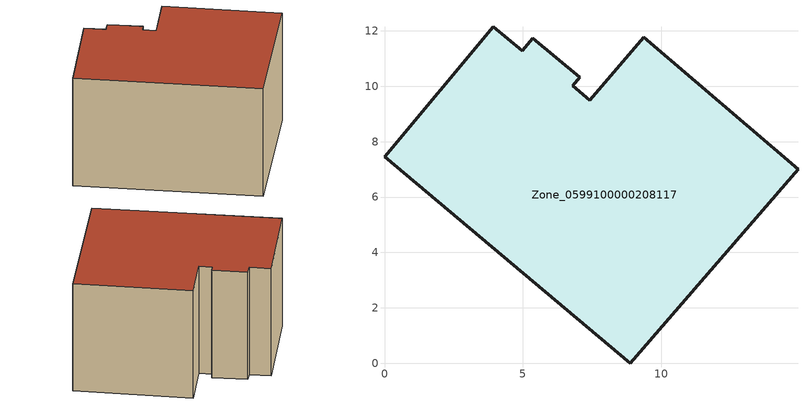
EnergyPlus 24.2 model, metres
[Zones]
Zone_0599100000208117
 floor ground (C_G): 4.97,11.29 5.35,11.74 7.05,10.34 6.8,10.02 7.42,9.49 9.37,11.77 14.94,7.01 8.88,0 0,7.46 3.93,12.15 z0
 wall outside (C_F): 8.88,0 14.94,7.01 9.37,11.77 7.42,9.49 6.8,10.02 7.05,10.34 5.35,11.74 4.97,11.29 3.93,12.15 0,7.46 8.88,0 z0:7.48
 roof outside (C_R): 5.35,11.74 4.97,11.29 3.93,12.15 0,7.46 8.88,0 14.94,7.01 9.37,11.77 7.42,9.49 6.8,10.02 7.05,10.34 z7.48
[BUILDING]
Pand.0599100000208117: North Axis=0; Terrain=City; Loads Convergence Tolerance Value=0.04; Temperature Convergence Tolerance Value=0.4; Solar Distribution=FullExterior; Maximum Number of Warmup Days=25; Minimum Number of Warmup Days=1
[Site:Location]
Rotterdam.The.Hague.AP_ZH_NLD Design_Conditions: Latitude=51.96; Longitude=4.45; Time Zone=1; Elevation=-4.5
[SITE:GROUNDTEMPERATURE:BUILDINGSURFACE]
18, 18, 18, 18, 18, 18, 18, 18, 18, 18, 18, 18
[MATERIAL] Thermal Absorptance=0.9; Solar Absorptance=0.7; Visible Absorptance=0.7
Name | Roughness | Thickness | Conductivity | Density | Specific Heat
G.TC.1946-1964 | MediumSmooth | 0.15 | 1 | 540 | 1210
F.TC.1946-1964 | Rough | 0.3 | 0.857143 | 1920 | 840
R.TC.1946-1964 | MediumRough | 0.2 | 0.235294 | 1500 | 1000
[CONSTRUCTION]
C_G: G.TC.1946-1964
C_F: F.TC.1946-1964
C_R: R.TC.1946-1964
[ZONE]
Zone_0599100000208117: Type=1; Multiplier=1; Ceiling Height=Autocalculate; Volume=Autocalculate; Floor Area=autocalculate; Part of Total Floor Area=Yes
[ZONEINFILTRATION:DESIGNFLOWRATE]
Infil_Zone_0599100000208117: Zone or ZoneList or Space or SpaceList=Zone_0599100000208117; Schedule=AlwaysOn; Design Flow Rate Calculation Method=Flow/Area; Flow Rate per Floor Area=0.003; Constant Term Coefficient=1; Temperature Term Coefficient=0; Velocity Term Coefficient=0; Velocity Squared Term Coefficient=0
[HVACTEMPLATE:ZONE:IDEALLOADSAIRSYSTEM]
Zone_0599100000208117: Maximum Heating Supply Air Temperature=50; Minimum Cooling Supply Air Temperature=13; Maximum Heating Supply Air Humidity Ratio=0.0156; Minimum Cooling Supply Air Humidity Ratio=0.0077; Heating Limit=NoLimit; Cooling Limit=NoLimit; Dehumidification Control Type=ConstantSensibleHeatRatio; Cooling Sensible Heat Ratio=0.7; Dehumidification Setpoint=60; Humidification Control Type=None; Humidification Setpoint=30; Outdoor Air Method=None; Outdoor Air Flow Rate per Person=0.00944; Outdoor Air Flow Rate per Zone Floor Area=0; Outdoor Air Flow Rate per Zone=0; Demand Controlled Ventilation Type=None; Outdoor Air Economizer Type=NoEconomizer; Heat Recovery Type=None; Sensible Heat Recovery Effectiveness=0.7; Latent Heat Recovery Effectiveness=0.65
[ZONECONTROL:THERMOSTAT]
ThermostatControl_Zone_0599100000208117: Zone or ZoneList=Zone_0599100000208117; Control Type Schedule=DualSetpointControlType; Control 1=Thermostat_Zone_0599100000208117; Temperature Difference Between Cutout And Setpoint=0
[THERMOSTATSETPOINT:DUALSETPOINT]
Thermostat_Zone_0599100000208117: Heating Setpoint Temperature Schedule=HeatingSetpoint_Zone_0599100000208117; Cooling Setpoint Temperature Schedule=CoolingSetpoint_Zone_0599100000208117
[SCHEDULE:COMPACT]
HeatingSetpoint_Zone_0599100000208117: Through: 12/31, For: AllDays, Until: 24:00, 21
CoolingSetpoint_Zone_0599100000208117: Through: 12/31, For: AllDays, Until: 24:00, 24
DualSetpointControlType: Through: 12/31, For: AllDays, Until: 24:00, 4
AlwaysOn: Through: 12/31, For: AllDays, Until: 24:00, 1
